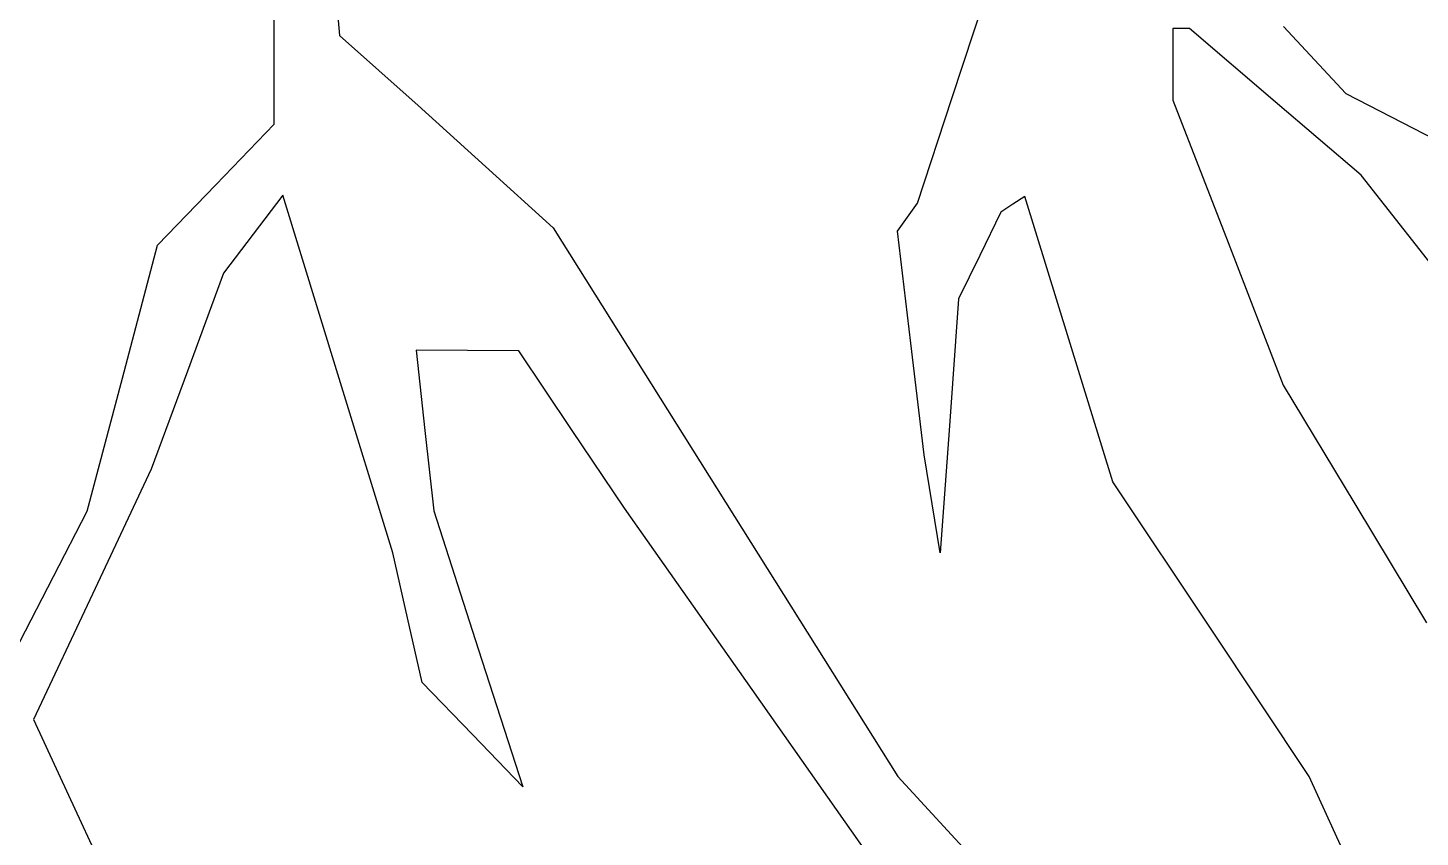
# Model space of a CAD drawing. Extents: x 9 to 136, y 7 to 235.
# Drawn here: x 64.92 to 91.29, y 180.56 to 195.89 of the extents above; entities that cross this region are included whole.
import ezdxf

# ---------------------------------------------------------------- set-up
doc = ezdxf.new("R2010")
doc.units = 0

msp = doc.modelspace()

# ---------------------------------------------------------------- linework, layer by layer
at = {"layer": 'Layer 1'}
for p, q in [((70.676635, 197.483003), (70.826022, 195.74793)), ((82.42332, 194.55571), (83.07767, 196.5427)), ((69.589151, 195.11957), (69.589151, 196.16951)), ((88.699128, 195.91856), (89.884153, 194.64511)), ((70.826022, 195.74793), (71.569447, 195.0856)), ((86.764815, 195.88036), (86.609098, 195.88036)), ((86.609098, 195.88036), (86.609098, 195.20125)), ((86.920546, 195.88036), (86.764815, 195.88036)), ((88.545742, 194.48946), (86.920546, 195.88036)), ((86.609098, 195.20125), (86.609098, 194.52213)), ((69.589151, 194.06962), (69.589151, 195.11957)), ((71.569447, 195.0856), (72.312858, 194.42327)), ((89.884153, 194.64511), (91.590055, 193.77156)), ((72.312858, 194.42327), (73.591806, 193.26355)), ((81.768957, 192.5687), (82.42332, 194.55571)), ((86.609098, 194.52213), (87.652146, 191.82336)), ((90.170923, 193.09858), (88.545742, 194.48946)), ((68.484304, 192.92072), (69.589151, 194.06962)), ((73.591806, 193.26355), (74.87074, 192.10383)), ((92.13528, 190.60325), (90.170923, 193.09858)), ((67.379461, 191.77181), (68.484304, 192.92072)), ((69.7482, 192.71991), (69.186661, 191.98127)), ((70.791061, 189.33195), (69.7482, 192.71991)), ((81.581708, 192.30312), (81.768957, 192.5687)), ((83.576233, 192.54953), (83.351715, 192.40264)), ((83.800753, 192.6964), (83.576233, 192.54953)), ((84.63652, 189.99535), (83.800753, 192.6964)), ((81.394458, 192.03754), (81.581708, 192.30312)), ((83.351715, 192.40264), (82.950528, 191.58148)), ((69.186661, 191.98127), (68.62512, 191.24265)), ((74.87074, 192.10383), (78.135305, 186.90517)), ((81.645609, 189.91874), (81.394458, 192.03754)), ((66.71162, 189.25495), (67.379461, 191.77181)), ((87.652146, 191.82336), (88.695196, 189.12459)), ((82.950528, 191.58148), (82.549341, 190.76029)), ((68.62512, 191.24265), (67.942624, 189.38813)), ((82.549341, 190.76029), (82.374227, 188.35284)), ((81.896774, 187.79993), (81.645609, 189.91874)), ((85.472288, 187.29431), (84.63652, 189.99535)), ((73.246463, 189.78052), (72.273402, 189.78552)), ((72.273402, 189.78552), (72.441323, 188.26217)), ((74.219523, 189.77552), (73.246463, 189.78052)), ((75.220701, 188.28401), (74.219523, 189.77552)), ((67.942624, 189.38813), (67.26013, 187.5336)), ((71.833921, 185.94402), (70.791061, 189.33195)), ((66.04378, 186.73811), (66.71162, 189.25495)), ((88.695196, 189.12459), (90.05342, 186.87267)), ((76.221878, 186.7925), (75.220701, 188.28401)), ((82.374227, 188.35284), (82.199099, 185.9454)), ((72.441323, 188.26217), (72.609243, 186.73881)), ((82.047929, 186.87267), (81.896774, 187.79993)), ((67.26013, 187.5336), (66.144339, 185.16253)), ((87.33079, 184.50039), (85.472288, 187.29431)), ((65.40849, 185.49833), (66.04378, 186.73811)), ((72.609243, 186.73881), (73.452705, 184.12701)), ((78.640779, 183.35618), (76.221878, 186.7925)), ((78.135305, 186.90517), (81.399882, 181.70652)), ((82.199099, 185.9454), (82.047929, 186.87267)), ((90.05342, 186.87267), (91.411643, 184.62075)), ((72.110559, 184.71616), (71.833921, 185.94402)), ((64.773201, 184.25858), (65.40849, 185.49833)), ((66.144339, 185.16253), (65.028548, 182.79144)), ((72.387208, 183.4883), (72.110559, 184.71616)), ((89.189292, 181.70649), (87.33079, 184.50039)), ((73.452705, 184.12701), (74.29618, 181.51523)), ((73.341695, 182.50176), (72.387208, 183.4883)), ((81.059682, 179.91986), (78.640779, 183.35618)), ((65.028548, 182.79144), (65.694633, 181.35391)), ((74.29618, 181.51523), (73.341695, 182.50176)), ((81.399882, 181.70652), (84.084798, 178.79227)), ((91.30097, 177.07018), (89.189292, 181.70649)), ((65.694633, 181.35391), (66.360716, 179.91637))]:
    msp.add_line(p, q, dxfattribs=at)

doc.saveas('drawing.dxf')
